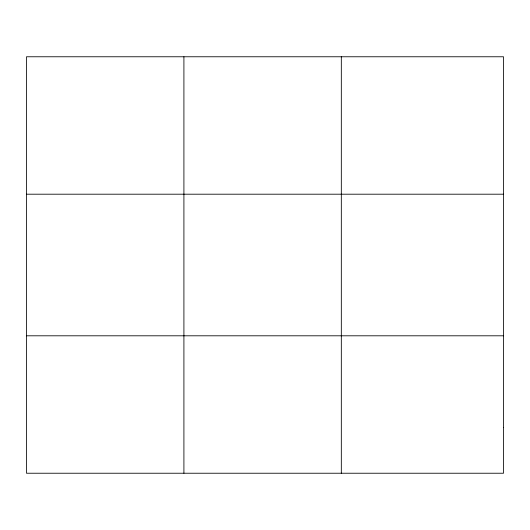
<?xml version="1.0" encoding="UTF-8"?>
<svg xmlns="http://www.w3.org/2000/svg" width="530" height="530" viewBox="0 0 530 530"><rect width="100%" height="100%" fill="white"/><g stroke="black" fill="none" stroke-linecap="round" stroke-linejoin="round"><path stroke-width="0.79" d="M183.91 473.23L183.91 56.77M341.32 473.23L341.32 56.77M26.5 194.199L503.5 194.199M26.5 335.801L503.5 335.801M503.5 427.418L503.5 473.23L26.5 473.23L26.5 56.77L503.5 56.77L503.5 427.418"/></g></svg>
